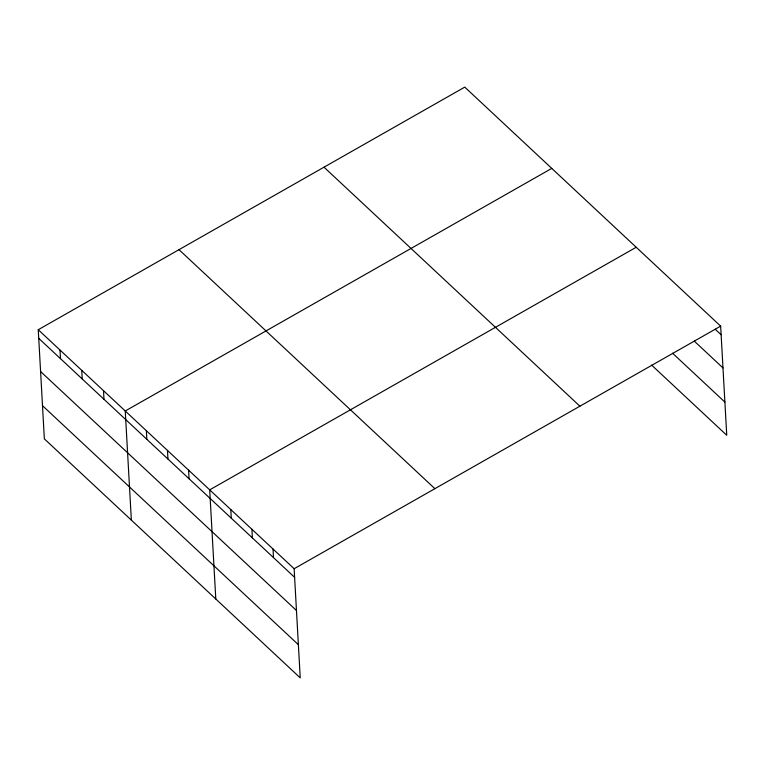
<?xml version="1.0" encoding="UTF-8"?>
<svg xmlns="http://www.w3.org/2000/svg" width="765" height="765" viewBox="0 0 765 765"><rect width="100%" height="100%" fill="white"/><g stroke="black" fill="none" stroke-linecap="round" stroke-linejoin="round"><path stroke-width="1.15" d="M38.25 329.725L294.133 568.73L300.234 677.876L44.351 438.861L38.25 329.725L464.766 87.124L720.649 326.139L726.75 435.275L651.598 365.077M551.766 168.396L125.25 410.987L131.351 520.124M636.203 247.267L209.696 489.858L215.797 598.995M294.133 568.73L720.649 326.139M715.218 329.227L721.127 334.754M694.276 341.104L722.982 367.927M672.54 353.201L724.895 402.103M324.016 167.181L579.899 406.196M179 249.667L434.883 488.672M38.728 338.34L294.611 577.346M40.583 371.513L296.466 610.518M42.496 405.689L298.379 644.694M273.019 549.012L273.507 557.628M251.915 529.294L252.393 537.91M230.801 509.576L231.288 518.192M188.582 470.14L189.06 478.756M167.468 450.422L167.956 459.038M146.364 430.705L146.842 439.32M103.504 390.676L103.983 399.292M81.75 370.356L82.228 378.971M60.005 350.045L60.483 358.661"/></g></svg>
